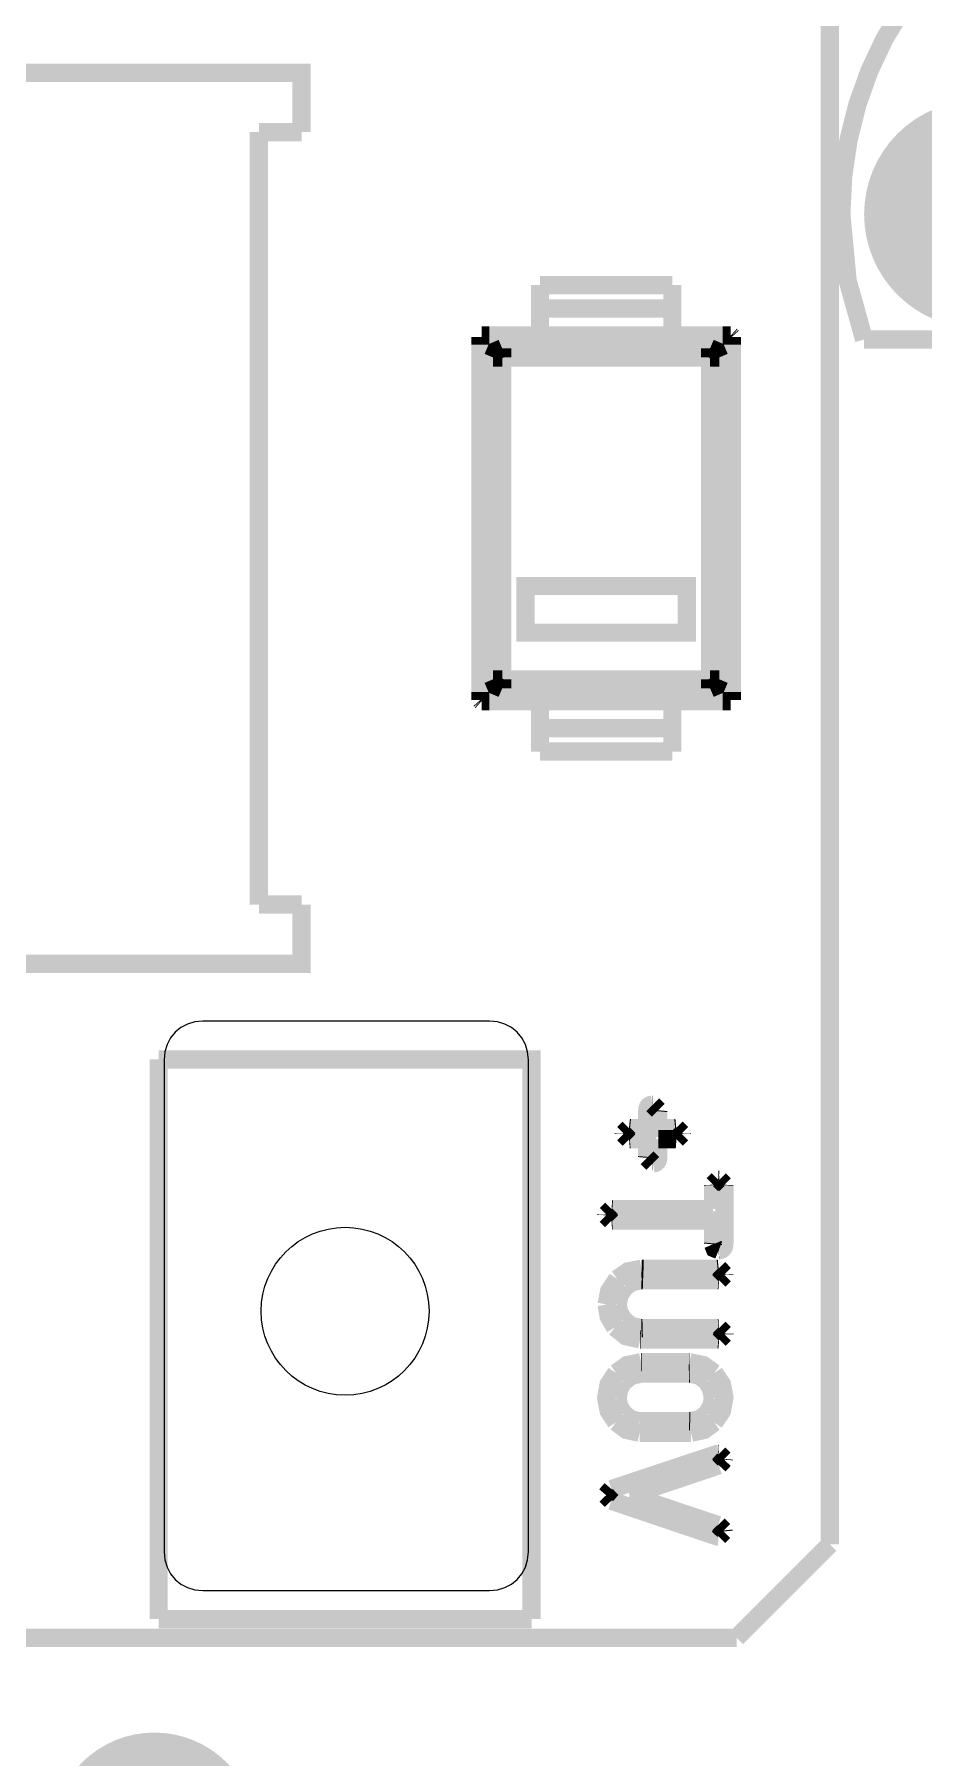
# Model space of a CAD drawing. Header units: inches. Extents: x -2.35 to 2.38, y -1.46 to 1.48.
# Drawn here: x -1.464 to -1.073, y -0.383 to 0.373 of the extents above; entities that cross this region are included whole.
import ezdxf

# ---------------------------------------------------------------- set-up
doc = ezdxf.new("R2010")
doc.units = ezdxf.units.IN
doc.layers.get('0').update_dxf_attribs({"linetype": 'CONTINUOUS'})

# ---------------------------------------------------------------- blocks, each defined once
blk = doc.blocks.new('EPAD')
at = {"const_width": 0.5}
blk.add_lwpolyline([(-0.25, 0, 1), (0.25, 0, 1)], format="xyb", close=True, dxfattribs=at)

msp = doc.modelspace()

# ---------------------------------------------------------------- linework, layer by layer
at = {"const_width": 0.008}
for points in [[(-1.114433, 1.143583), (-1.114433, -0.289488)], [(-1.114433, 1.143583), (-1.114433, -0.289488)], [(-1.114433, 1.143583), (-1.114433, -0.289488)], [(-1.10941, 0.294394), (-1.108602, 0.311022), (-1.106226, 0.327109), (-1.102357, 0.34258), (-1.097066, 0.357363), (-1.090428, 0.371383), (-1.082515, 0.384569), (-1.06316, 0.408144), (-1.039586, 0.427499), (-1.0264, 0.435412), (-1.012379, 0.44205), (-0.997596, 0.447341), (-0.982125, 0.45121), (-0.966038, 0.453585), (-0.94941, 0.454394)], [(-1.10941, 0.294394), (-1.108602, 0.311022), (-1.106226, 0.327109), (-1.102357, 0.34258), (-1.097066, 0.357363), (-1.090428, 0.371383), (-1.082515, 0.384569), (-1.06316, 0.408144), (-1.039586, 0.427499), (-1.0264, 0.435412), (-1.012379, 0.44205), (-0.997596, 0.447341), (-0.982125, 0.45121), (-0.966038, 0.453585), (-0.94941, 0.454394)], [(-1.10941, 0.294394), (-1.108602, 0.311022), (-1.106226, 0.327109), (-1.102357, 0.34258), (-1.097066, 0.357363), (-1.090428, 0.371383), (-1.082515, 0.384569), (-1.06316, 0.408144), (-1.039586, 0.427499), (-1.0264, 0.435412), (-1.012379, 0.44205), (-0.997596, 0.447341), (-0.982125, 0.45121), (-0.966038, 0.453585), (-0.94941, 0.454394)], [(-1.346492, 0.330426), (-1.346492, 0.356426), (-1.756252, 0.356426), (-1.756252, -0.034615), (-1.346492, -0.034615), (-1.346492, -0.008615)], [(-1.346492, 0.330426), (-1.346492, 0.356426), (-1.756252, 0.356426), (-1.756252, -0.034615), (-1.346492, -0.034615), (-1.346492, -0.008615)], [(-1.346492, 0.330426), (-1.346492, 0.356426), (-1.756252, 0.356426), (-1.756252, -0.034615), (-1.346492, -0.034615), (-1.346492, -0.008615)], [(-1.346492, 0.330426), (-1.365212, 0.330426)], [(-1.365212, -0.008615), (-1.365212, 0.330426)], [(-1.346492, 0.330426), (-1.365212, 0.330426)], [(-1.365212, -0.008615), (-1.365212, 0.330426)], [(-1.346492, 0.330426), (-1.365212, 0.330426)], [(-1.365212, -0.008615), (-1.365212, 0.330426)], [(-1.10941, 0.294394), (-1.10666, 0.265394), (-1.09941, 0.239394)], [(-1.10941, 0.294394), (-1.10666, 0.265394), (-1.09941, 0.239394)], [(-1.10941, 0.294394), (-1.10666, 0.265394), (-1.09941, 0.239394)], [(-1.241772, 0.263268), (-1.18363, 0.263268)], [(-1.241772, 0.253031), (-1.241772, 0.263268)], [(-1.241772, 0.263268), (-1.18363, 0.263268)], [(-1.241772, 0.253031), (-1.241772, 0.263268)], [(-1.241772, 0.263268), (-1.18363, 0.263268)], [(-1.241772, 0.253031), (-1.241772, 0.263268)], [(-1.18363, 0.253031), (-1.18363, 0.263268)], [(-1.18363, 0.253031), (-1.18363, 0.263268)], [(-1.18363, 0.253031), (-1.18363, 0.263268)], [(-1.241772, 0.253031), (-1.241772, 0.241157)], [(-1.18363, 0.253031), (-1.241772, 0.253031)], [(-1.241772, 0.253031), (-1.241772, 0.241157)], [(-1.18363, 0.253031), (-1.241772, 0.253031)], [(-1.241772, 0.253031), (-1.241772, 0.241157)], [(-1.18363, 0.253031), (-1.241772, 0.253031)], [(-1.18363, 0.241157), (-1.18363, 0.253031)], [(-1.18363, 0.241157), (-1.18363, 0.253031)], [(-1.18363, 0.241157), (-1.18363, 0.253031)], [(-1.267976, 0.237125), (-1.267976, 0.240586)], [(-1.267976, 0.237125), (-1.267976, 0.240586)], [(-1.267976, 0.237125), (-1.267976, 0.240586)], [(-1.263944, 0.241157), (-1.267404, 0.241157)], [(-1.263944, 0.241157), (-1.267404, 0.241157)], [(-1.263944, 0.241157), (-1.267404, 0.241157)], [(-1.161457, 0.241157), (-1.18363, 0.241157), (-1.241772, 0.241157), (-1.263944, 0.241157)], [(-1.263944, 0.241157), (-1.258368, 0.235581)], [(-1.161457, 0.241157), (-1.18363, 0.241157), (-1.241772, 0.241157), (-1.263944, 0.241157)], [(-1.263944, 0.241157), (-1.258368, 0.235581)], [(-1.161457, 0.241157), (-1.18363, 0.241157), (-1.241772, 0.241157), (-1.263944, 0.241157)], [(-1.263944, 0.241157), (-1.258368, 0.235581)], [(-1.167033, 0.235581), (-1.161457, 0.241157)], [(-1.167033, 0.235581), (-1.161457, 0.241157)], [(-1.167033, 0.235581), (-1.161457, 0.241157)], [(-1.157997, 0.241157), (-1.161457, 0.241157)], [(-1.157997, 0.241157), (-1.161457, 0.241157)], [(-1.157997, 0.241157), (-1.161457, 0.241157)], [(-1.157696, 0.240886), (-1.157997, 0.241157)], [(-1.157696, 0.240886), (-1.157997, 0.241157)], [(-1.157696, 0.240886), (-1.157997, 0.241157)], [(-1.157696, 0.240886), (-1.157425, 0.240586)], [(-1.157696, 0.240886), (-1.157425, 0.240586)], [(-1.157696, 0.240886), (-1.157425, 0.240586)], [(-1.157425, 0.240586), (-1.157425, 0.237125)], [(-1.157425, 0.240586), (-1.157425, 0.237125)], [(-1.157425, 0.240586), (-1.157425, 0.237125)], [(-1.09941, 0.239394), (-0.79941, 0.239394)], [(-1.09941, 0.239394), (-0.79941, 0.239394)], [(-1.09941, 0.239394), (-0.79941, 0.239394)], [(-1.267976, 0.084686), (-1.267976, 0.237125)], [(-1.267976, 0.237125), (-1.2624, 0.231549)], [(-1.267976, 0.084686), (-1.267976, 0.237125)], [(-1.267976, 0.237125), (-1.2624, 0.231549)], [(-1.267976, 0.084686), (-1.267976, 0.237125)], [(-1.267976, 0.237125), (-1.2624, 0.231549)], [(-1.258368, 0.235581), (-1.261193, 0.234374), (-1.2624, 0.231549)], [(-1.258368, 0.235581), (-1.261193, 0.234374), (-1.2624, 0.231549)], [(-1.258368, 0.235581), (-1.261193, 0.234374), (-1.2624, 0.231549)], [(-1.2624, 0.231549), (-1.258368, 0.231549)], [(-1.2624, 0.090262), (-1.2624, 0.231549)], [(-1.2624, 0.231549), (-1.258368, 0.231549)], [(-1.2624, 0.090262), (-1.2624, 0.231549)], [(-1.2624, 0.231549), (-1.258368, 0.231549)], [(-1.2624, 0.090262), (-1.2624, 0.231549)], [(-1.258368, 0.235581), (-1.167033, 0.235581)], [(-1.258368, 0.231549), (-1.258368, 0.235581)], [(-1.258368, 0.235581), (-1.167033, 0.235581)], [(-1.258368, 0.231549), (-1.258368, 0.235581)], [(-1.258368, 0.235581), (-1.167033, 0.235581)], [(-1.258368, 0.231549), (-1.258368, 0.235581)], [(-1.258368, 0.231549), (-1.258368, 0.090262)], [(-1.167033, 0.090262), (-1.167033, 0.231549), (-1.258368, 0.231549)], [(-1.258368, 0.231549), (-1.258368, 0.090262)], [(-1.167033, 0.090262), (-1.167033, 0.231549), (-1.258368, 0.231549)], [(-1.258368, 0.231549), (-1.258368, 0.090262)], [(-1.167033, 0.090262), (-1.167033, 0.231549), (-1.258368, 0.231549)], [(-1.167033, 0.235581), (-1.167033, 0.231549)], [(-1.167033, 0.235581), (-1.164208, 0.234374), (-1.163001, 0.231549)], [(-1.167033, 0.235581), (-1.167033, 0.231549)], [(-1.167033, 0.235581), (-1.164208, 0.234374), (-1.163001, 0.231549)], [(-1.167033, 0.235581), (-1.167033, 0.231549)], [(-1.167033, 0.235581), (-1.164208, 0.234374), (-1.163001, 0.231549)], [(-1.167033, 0.231549), (-1.163001, 0.231549)], [(-1.167033, 0.231549), (-1.163001, 0.231549)], [(-1.167033, 0.231549), (-1.163001, 0.231549)], [(-1.157425, 0.237125), (-1.163001, 0.231549)], [(-1.157425, 0.237125), (-1.163001, 0.231549)], [(-1.157425, 0.237125), (-1.163001, 0.231549)], [(-1.163001, 0.231549), (-1.163001, 0.090262)], [(-1.163001, 0.231549), (-1.163001, 0.090262)], [(-1.163001, 0.231549), (-1.163001, 0.090262)], [(-1.157425, 0.084686), (-1.157425, 0.237125)], [(-1.157425, 0.084686), (-1.157425, 0.237125)], [(-1.157425, 0.084686), (-1.157425, 0.237125)], [(-1.248131, 0.110735), (-1.248131, 0.131207), (-1.17727, 0.131207), (-1.17727, 0.110735), (-1.248131, 0.110735)], [(-1.248131, 0.110735), (-1.248131, 0.131207), (-1.17727, 0.131207), (-1.17727, 0.110735), (-1.248131, 0.110735)], [(-1.248131, 0.110735), (-1.248131, 0.131207), (-1.17727, 0.131207), (-1.17727, 0.110735), (-1.248131, 0.110735)], [(-1.2624, 0.090262), (-1.267976, 0.084686)], [(-1.2624, 0.090262), (-1.267976, 0.084686)], [(-1.2624, 0.090262), (-1.267976, 0.084686)], [(-1.258368, 0.090262), (-1.2624, 0.090262)], [(-1.258368, 0.08623), (-1.261193, 0.087437), (-1.2624, 0.090262)], [(-1.258368, 0.090262), (-1.2624, 0.090262)], [(-1.258368, 0.08623), (-1.261193, 0.087437), (-1.2624, 0.090262)], [(-1.258368, 0.090262), (-1.2624, 0.090262)], [(-1.258368, 0.08623), (-1.261193, 0.087437), (-1.2624, 0.090262)], [(-1.258368, 0.090262), (-1.167033, 0.090262)], [(-1.258368, 0.08623), (-1.258368, 0.090262)], [(-1.258368, 0.090262), (-1.167033, 0.090262)], [(-1.258368, 0.08623), (-1.258368, 0.090262)], [(-1.258368, 0.090262), (-1.167033, 0.090262)], [(-1.258368, 0.08623), (-1.258368, 0.090262)], [(-1.167033, 0.090262), (-1.167033, 0.08623)], [(-1.163001, 0.090262), (-1.167033, 0.090262)], [(-1.167033, 0.08623), (-1.164208, 0.087437), (-1.163001, 0.090262)], [(-1.167033, 0.090262), (-1.167033, 0.08623)], [(-1.163001, 0.090262), (-1.167033, 0.090262)], [(-1.167033, 0.08623), (-1.164208, 0.087437), (-1.163001, 0.090262)], [(-1.167033, 0.090262), (-1.167033, 0.08623)], [(-1.163001, 0.090262), (-1.167033, 0.090262)], [(-1.167033, 0.08623), (-1.164208, 0.087437), (-1.163001, 0.090262)], [(-1.163001, 0.090262), (-1.157425, 0.084686)], [(-1.163001, 0.090262), (-1.157425, 0.084686)], [(-1.163001, 0.090262), (-1.157425, 0.084686)], [(-1.267976, 0.081225), (-1.267976, 0.084686)], [(-1.267976, 0.081225), (-1.267976, 0.084686)], [(-1.267976, 0.081225), (-1.267976, 0.084686)], [(-1.267705, 0.080925), (-1.267976, 0.081225)], [(-1.267705, 0.080925), (-1.267976, 0.081225)], [(-1.267705, 0.080925), (-1.267976, 0.081225)], [(-1.267705, 0.080925), (-1.267404, 0.080654)], [(-1.267705, 0.080925), (-1.267404, 0.080654)], [(-1.267705, 0.080925), (-1.267404, 0.080654)], [(-1.263944, 0.080654), (-1.267404, 0.080654)], [(-1.263944, 0.080654), (-1.267404, 0.080654)], [(-1.263944, 0.080654), (-1.267404, 0.080654)], [(-1.263944, 0.080654), (-1.258368, 0.08623)], [(-1.263944, 0.080654), (-1.258368, 0.08623)], [(-1.263944, 0.080654), (-1.258368, 0.08623)], [(-1.241772, 0.080654), (-1.263944, 0.080654)], [(-1.241772, 0.080654), (-1.263944, 0.080654)], [(-1.241772, 0.080654), (-1.263944, 0.080654)], [(-1.167033, 0.08623), (-1.258368, 0.08623)], [(-1.167033, 0.08623), (-1.258368, 0.08623)], [(-1.167033, 0.08623), (-1.258368, 0.08623)], [(-1.18363, 0.080654), (-1.241772, 0.080654)], [(-1.241772, 0.080654), (-1.241772, 0.06878)], [(-1.18363, 0.080654), (-1.241772, 0.080654)], [(-1.241772, 0.080654), (-1.241772, 0.06878)], [(-1.18363, 0.080654), (-1.241772, 0.080654)], [(-1.241772, 0.080654), (-1.241772, 0.06878)], [(-1.161457, 0.080654), (-1.18363, 0.080654)], [(-1.18363, 0.06878), (-1.18363, 0.080654)], [(-1.161457, 0.080654), (-1.18363, 0.080654)], [(-1.18363, 0.06878), (-1.18363, 0.080654)], [(-1.161457, 0.080654), (-1.18363, 0.080654)], [(-1.18363, 0.06878), (-1.18363, 0.080654)], [(-1.167033, 0.08623), (-1.161457, 0.080654)], [(-1.167033, 0.08623), (-1.161457, 0.080654)], [(-1.167033, 0.08623), (-1.161457, 0.080654)], [(-1.157997, 0.080654), (-1.161457, 0.080654)], [(-1.157997, 0.080654), (-1.161457, 0.080654)], [(-1.157997, 0.080654), (-1.161457, 0.080654)], [(-1.157425, 0.084686), (-1.157425, 0.081225)], [(-1.157425, 0.084686), (-1.157425, 0.081225)], [(-1.157425, 0.084686), (-1.157425, 0.081225)], [(-1.241772, 0.058543), (-1.241772, 0.06878)], [(-1.241772, 0.06878), (-1.18363, 0.06878)], [(-1.241772, 0.058543), (-1.241772, 0.06878)], [(-1.241772, 0.06878), (-1.18363, 0.06878)], [(-1.241772, 0.058543), (-1.241772, 0.06878)], [(-1.241772, 0.06878), (-1.18363, 0.06878)], [(-1.18363, 0.06878), (-1.18363, 0.058543)], [(-1.18363, 0.06878), (-1.18363, 0.058543)], [(-1.18363, 0.06878), (-1.18363, 0.058543)], [(-1.18363, 0.058543), (-1.241772, 0.058543)], [(-1.18363, 0.058543), (-1.241772, 0.058543)], [(-1.18363, 0.058543), (-1.241772, 0.058543)], [(-1.365212, -0.008615), (-1.346492, -0.008615)], [(-1.365212, -0.008615), (-1.346492, -0.008615)], [(-1.365212, -0.008615), (-1.346492, -0.008615)], [(-1.409236, -0.322244), (-1.409236, -0.076575)], [(-1.245457, -0.322244), (-1.245457, -0.076575), (-1.409236, -0.076575)], [(-1.409236, -0.322244), (-1.409236, -0.076575)], [(-1.245457, -0.322244), (-1.245457, -0.076575), (-1.409236, -0.076575)], [(-1.409236, -0.322244), (-1.409236, -0.076575)], [(-1.245457, -0.322244), (-1.245457, -0.076575), (-1.409236, -0.076575)], [(-1.192338, -0.096463), (-1.193367, -0.096647), (-1.193772, -0.096877), (-1.194103, -0.0972), (-1.194361, -0.097614), (-1.194544, -0.098121), (-1.194692, -0.099411), (-1.194692, -0.10677), (-1.202211, -0.10677)], [(-1.192338, -0.096463), (-1.193367, -0.096647), (-1.193772, -0.096877), (-1.194103, -0.0972), (-1.194361, -0.097614), (-1.194544, -0.098121), (-1.194692, -0.099411), (-1.194692, -0.10677), (-1.202211, -0.10677)], [(-1.192338, -0.096463), (-1.193367, -0.096647), (-1.193772, -0.096877), (-1.194103, -0.0972), (-1.194361, -0.097614), (-1.194544, -0.098121), (-1.194692, -0.099411), (-1.194692, -0.10677), (-1.202211, -0.10677)], [(-1.192231, -0.09646), (-1.192338, -0.096463)], [(-1.192231, -0.09646), (-1.192338, -0.096463)], [(-1.192231, -0.09646), (-1.192338, -0.096463)], [(-1.192231, -0.09646), (-1.189785, -0.098907)], [(-1.192231, -0.09646), (-1.189785, -0.098907)], [(-1.192231, -0.09646), (-1.189785, -0.098907)], [(-1.189824, -0.099344), (-1.189785, -0.098907)], [(-1.189824, -0.099344), (-1.189785, -0.098907)], [(-1.189824, -0.099344), (-1.189785, -0.098907)], [(-1.182396, -0.106678), (-1.189824, -0.106678), (-1.189824, -0.099342)], [(-1.182396, -0.106678), (-1.189824, -0.106678), (-1.189824, -0.099342)], [(-1.182396, -0.106678), (-1.189824, -0.106678), (-1.189824, -0.099342)], [(-1.205045, -0.10908), (-1.205052, -0.10926)], [(-1.205045, -0.10908), (-1.205052, -0.10926)], [(-1.205045, -0.10908), (-1.205052, -0.10926)], [(-1.202646, -0.111666), (-1.205052, -0.10926)], [(-1.202646, -0.111666), (-1.205052, -0.10926)], [(-1.202646, -0.111666), (-1.205052, -0.10926)], [(-1.202694, -0.106719), (-1.205044, -0.109069)], [(-1.202694, -0.106719), (-1.205044, -0.109069)], [(-1.202694, -0.106719), (-1.205044, -0.109069)], [(-1.205044, -0.109078), (-1.205044, -0.109069)], [(-1.205044, -0.109078), (-1.205044, -0.109069)], [(-1.205044, -0.109078), (-1.205044, -0.109069)], [(-1.202694, -0.106719), (-1.20221, -0.10677)], [(-1.202694, -0.106719), (-1.20221, -0.10677)], [(-1.202694, -0.106719), (-1.20221, -0.10677)], [(-1.1819, -0.106628), (-1.182397, -0.106678)], [(-1.1819, -0.106628), (-1.182397, -0.106678)], [(-1.1819, -0.106628), (-1.182397, -0.106678)], [(-1.1819, -0.106628), (-1.179448, -0.109079)], [(-1.1819, -0.106628), (-1.179448, -0.109079)], [(-1.1819, -0.106628), (-1.179448, -0.109079)], [(-1.181826, -0.111665), (-1.179441, -0.10928)], [(-1.181826, -0.111665), (-1.179441, -0.10928)], [(-1.181826, -0.111665), (-1.179441, -0.10928)], [(-1.179448, -0.1091), (-1.179448, -0.109079)], [(-1.179448, -0.1091), (-1.179448, -0.109079)], [(-1.179448, -0.1091), (-1.179448, -0.109079)], [(-1.179448, -0.109102), (-1.179441, -0.10928)], [(-1.179448, -0.109102), (-1.179441, -0.10928)], [(-1.179448, -0.109102), (-1.179441, -0.10928)], [(-1.202646, -0.111666), (-1.202278, -0.111637)], [(-1.202646, -0.111666), (-1.202278, -0.111637)], [(-1.202646, -0.111666), (-1.202278, -0.111637)], [(-1.202279, -0.111638), (-1.194692, -0.111638), (-1.194692, -0.119362)], [(-1.202279, -0.111638), (-1.194692, -0.111638), (-1.194692, -0.119362)], [(-1.202279, -0.111638), (-1.194692, -0.111638), (-1.194692, -0.119362)], [(-1.192155, -0.122242), (-1.191125, -0.122058), (-1.19072, -0.121828), (-1.190389, -0.121505), (-1.190132, -0.12109), (-1.189948, -0.120583), (-1.189801, -0.119294), (-1.189801, -0.111638)], [(-1.192155, -0.122242), (-1.191125, -0.122058), (-1.19072, -0.121828), (-1.190389, -0.121505), (-1.190132, -0.12109), (-1.189948, -0.120583), (-1.189801, -0.119294), (-1.189801, -0.111638)], [(-1.192155, -0.122242), (-1.191125, -0.122058), (-1.19072, -0.121828), (-1.190389, -0.121505), (-1.190132, -0.12109), (-1.189948, -0.120583), (-1.189801, -0.119294), (-1.189801, -0.111638)], [(-1.189801, -0.111638), (-1.182191, -0.111638)], [(-1.189801, -0.111638), (-1.182191, -0.111638)], [(-1.189801, -0.111638), (-1.182191, -0.111638)], [(-1.181826, -0.111665), (-1.182191, -0.111637)], [(-1.181826, -0.111665), (-1.182191, -0.111637)], [(-1.181826, -0.111665), (-1.182191, -0.111637)], [(-1.194692, -0.119363), (-1.194729, -0.11979)], [(-1.194692, -0.119363), (-1.194729, -0.11979)], [(-1.194692, -0.119363), (-1.194729, -0.11979)], [(-1.192274, -0.122245), (-1.194729, -0.11979)], [(-1.192274, -0.122245), (-1.194729, -0.11979)], [(-1.192274, -0.122245), (-1.194729, -0.11979)], [(-1.192274, -0.122245), (-1.192154, -0.122242)], [(-1.192274, -0.122245), (-1.192154, -0.122242)], [(-1.192274, -0.122245), (-1.192154, -0.122242)], [(-1.163528, -0.129351), (-1.165745, -0.131569)], [(-1.163528, -0.129351), (-1.165745, -0.131569)], [(-1.163528, -0.129351), (-1.165745, -0.131569)], [(-1.165735, -0.131773), (-1.165745, -0.131569)], [(-1.165735, -0.131773), (-1.165745, -0.131569)], [(-1.165735, -0.131773), (-1.165745, -0.131569)], [(-1.165735, -0.131772), (-1.165735, -0.142308)], [(-1.165735, -0.131772), (-1.165735, -0.142308)], [(-1.165735, -0.131772), (-1.165735, -0.142308)], [(-1.163528, -0.129351), (-1.163223, -0.129372)], [(-1.163528, -0.129351), (-1.163223, -0.129372)], [(-1.163528, -0.129351), (-1.163223, -0.129372)], [(-1.162965, -0.129357), (-1.16322, -0.129372)], [(-1.162965, -0.129357), (-1.16322, -0.129372)], [(-1.162965, -0.129357), (-1.16322, -0.129372)], [(-1.16313, -0.160271), (-1.162573, -0.160224), (-1.16209, -0.160083), (-1.161682, -0.159847), (-1.161348, -0.159517), (-1.161087, -0.159093), (-1.160902, -0.158574), (-1.160753, -0.157254), (-1.160753, -0.131841)], [(-1.16313, -0.160271), (-1.162573, -0.160224), (-1.16209, -0.160083), (-1.161682, -0.159847), (-1.161348, -0.159517), (-1.161087, -0.159093), (-1.160902, -0.158574), (-1.160753, -0.157254), (-1.160753, -0.131841)], [(-1.16313, -0.160271), (-1.162573, -0.160224), (-1.16209, -0.160083), (-1.161682, -0.159847), (-1.161348, -0.159517), (-1.161087, -0.159093), (-1.160902, -0.158574), (-1.160753, -0.157254), (-1.160753, -0.131841)], [(-1.162965, -0.129357), (-1.160739, -0.131583)], [(-1.162965, -0.129357), (-1.160739, -0.131583)], [(-1.162965, -0.129357), (-1.160739, -0.131583)], [(-1.160753, -0.131839), (-1.160739, -0.131583)], [(-1.160753, -0.131839), (-1.160739, -0.131583)], [(-1.160753, -0.131839), (-1.160739, -0.131583)], [(-1.212701, -0.144798), (-1.21271, -0.145005)], [(-1.212701, -0.144798), (-1.21271, -0.145005)], [(-1.212701, -0.144798), (-1.21271, -0.145005)], [(-1.210379, -0.147336), (-1.21271, -0.145005)], [(-1.210379, -0.147336), (-1.21271, -0.145005)], [(-1.210379, -0.147336), (-1.21271, -0.145005)], [(-1.210351, -0.142279), (-1.212706, -0.144634)], [(-1.210351, -0.142279), (-1.212706, -0.144634)], [(-1.210351, -0.142279), (-1.212706, -0.144634)], [(-1.2127, -0.144798), (-1.212706, -0.144634)], [(-1.2127, -0.144798), (-1.212706, -0.144634)], [(-1.2127, -0.144798), (-1.212706, -0.144634)], [(-1.210379, -0.147336), (-1.21005, -0.147313)], [(-1.210379, -0.147336), (-1.21005, -0.147313)], [(-1.210379, -0.147336), (-1.21005, -0.147313)], [(-1.210351, -0.142279), (-1.209982, -0.142308)], [(-1.210351, -0.142279), (-1.209982, -0.142308)], [(-1.210351, -0.142279), (-1.209982, -0.142308)], [(-1.21005, -0.147313), (-1.165735, -0.147313), (-1.165735, -0.157323)], [(-1.21005, -0.147313), (-1.165735, -0.147313), (-1.165735, -0.157323)], [(-1.21005, -0.147313), (-1.165735, -0.147313), (-1.165735, -0.157323)], [(-1.165735, -0.142308), (-1.209981, -0.142308)], [(-1.165735, -0.142308), (-1.209981, -0.142308)], [(-1.165735, -0.142308), (-1.209981, -0.142308)], [(-1.165735, -0.157321), (-1.165773, -0.157758)], [(-1.165735, -0.157321), (-1.165773, -0.157758)], [(-1.165735, -0.157321), (-1.165773, -0.157758)], [(-1.163257, -0.160274), (-1.165046, -0.159547), (-1.165773, -0.157758)], [(-1.163257, -0.160274), (-1.165046, -0.159547), (-1.165773, -0.157758)], [(-1.163257, -0.160274), (-1.165046, -0.159547), (-1.165773, -0.157758)], [(-1.163257, -0.160274), (-1.16313, -0.160271)], [(-1.163257, -0.160274), (-1.16313, -0.160271)], [(-1.163257, -0.160274), (-1.16313, -0.160271)], [(-1.197135, -0.168428), (-1.203107, -0.169624), (-1.207859, -0.172936)], [(-1.197135, -0.168428), (-1.203107, -0.169624), (-1.207859, -0.172936)], [(-1.197135, -0.168428), (-1.203107, -0.169624), (-1.207859, -0.172936)], [(-1.197135, -0.168428), (-1.196271, -0.168453)], [(-1.197135, -0.168428), (-1.196271, -0.168453)], [(-1.197135, -0.168428), (-1.196271, -0.168453)], [(-1.16377, -0.168453), (-1.196269, -0.168453)], [(-1.16377, -0.168453), (-1.196269, -0.168453)], [(-1.16377, -0.168453), (-1.196269, -0.168453)], [(-1.163266, -0.168402), (-1.163771, -0.168453)], [(-1.163266, -0.168402), (-1.163771, -0.168453)], [(-1.163266, -0.168402), (-1.163771, -0.168453)], [(-1.163266, -0.168402), (-1.160753, -0.170915)], [(-1.163266, -0.168402), (-1.160753, -0.170915)], [(-1.163266, -0.168402), (-1.160753, -0.170915)], [(-1.207856, -0.172932), (-1.211352, -0.178172), (-1.212518, -0.184154)], [(-1.207856, -0.172932), (-1.211352, -0.178172), (-1.212518, -0.184154)], [(-1.207856, -0.172932), (-1.211352, -0.178172), (-1.212518, -0.184154)], [(-1.204194, -0.176334), (-1.2067, -0.179741), (-1.207627, -0.18408)], [(-1.204194, -0.176334), (-1.2067, -0.179741), (-1.207627, -0.18408)], [(-1.204194, -0.176334), (-1.2067, -0.179741), (-1.207627, -0.18408)], [(-1.197163, -0.173503), (-1.201062, -0.174254), (-1.2042, -0.176339)], [(-1.197163, -0.173503), (-1.201062, -0.174254), (-1.2042, -0.176339)], [(-1.197163, -0.173503), (-1.201062, -0.174254), (-1.2042, -0.176339)], [(-1.197163, -0.173503), (-1.196473, -0.173527)], [(-1.197163, -0.173503), (-1.196473, -0.173527)], [(-1.197163, -0.173503), (-1.196473, -0.173527)], [(-1.196474, -0.173526), (-1.163427, -0.173526)], [(-1.196474, -0.173526), (-1.163427, -0.173526)], [(-1.196474, -0.173526), (-1.163427, -0.173526)], [(-1.163113, -0.173548), (-1.163427, -0.173527)], [(-1.163113, -0.173548), (-1.163427, -0.173527)], [(-1.163113, -0.173548), (-1.163427, -0.173527)], [(-1.163113, -0.173548), (-1.160742, -0.171176)], [(-1.163113, -0.173548), (-1.160742, -0.171176)], [(-1.163113, -0.173548), (-1.160742, -0.171176)], [(-1.160753, -0.170945), (-1.160753, -0.170915)], [(-1.160753, -0.170945), (-1.160753, -0.170915)], [(-1.160753, -0.170945), (-1.160753, -0.170915)], [(-1.160753, -0.170945), (-1.160742, -0.171176)], [(-1.160753, -0.170945), (-1.160742, -0.171176)], [(-1.160753, -0.170945), (-1.160742, -0.171176)], [(-1.212518, -0.184154), (-1.211592, -0.189496), (-1.208815, -0.194232)], [(-1.212518, -0.184154), (-1.211592, -0.189496), (-1.208815, -0.194232)], [(-1.212518, -0.184154), (-1.211592, -0.189496), (-1.208815, -0.194232)], [(-1.20509, -0.190804), (-1.206993, -0.18749), (-1.207627, -0.184085)], [(-1.20509, -0.190804), (-1.206993, -0.18749), (-1.207627, -0.184085)], [(-1.20509, -0.190804), (-1.206993, -0.18749), (-1.207627, -0.184085)], [(-1.197216, -0.194522), (-1.20167, -0.193531), (-1.205085, -0.190811)], [(-1.197216, -0.194522), (-1.20167, -0.193531), (-1.205085, -0.190811)], [(-1.197216, -0.194522), (-1.20167, -0.193531), (-1.205085, -0.190811)], [(-1.197737, -0.199515), (-1.20402, -0.198103), (-1.208818, -0.19423)], [(-1.197737, -0.199515), (-1.20402, -0.198103), (-1.208818, -0.19423)], [(-1.197737, -0.199515), (-1.20402, -0.198103), (-1.208818, -0.19423)], [(-1.197737, -0.199515), (-1.197438, -0.199512)], [(-1.197737, -0.199515), (-1.197438, -0.199512)], [(-1.197737, -0.199515), (-1.197438, -0.199512)], [(-1.197434, -0.199511), (-1.163427, -0.199511)], [(-1.197434, -0.199511), (-1.163427, -0.199511)], [(-1.197434, -0.199511), (-1.163427, -0.199511)], [(-1.197216, -0.194522), (-1.196665, -0.194507)], [(-1.197216, -0.194522), (-1.196665, -0.194507)], [(-1.197216, -0.194522), (-1.196665, -0.194507)], [(-1.163427, -0.194507), (-1.196657, -0.194507)], [(-1.163427, -0.194507), (-1.196657, -0.194507)], [(-1.163427, -0.194507), (-1.196657, -0.194507)], [(-1.163122, -0.194487), (-1.163429, -0.194507)], [(-1.163122, -0.194487), (-1.163429, -0.194507)], [(-1.163122, -0.194487), (-1.163429, -0.194507)], [(-1.163046, -0.199544), (-1.163429, -0.199511)], [(-1.163046, -0.199544), (-1.163429, -0.199511)], [(-1.163046, -0.199544), (-1.163429, -0.199511)], [(-1.163122, -0.194487), (-1.160741, -0.196868)], [(-1.163122, -0.194487), (-1.160741, -0.196868)], [(-1.163122, -0.194487), (-1.160741, -0.196868)], [(-1.163046, -0.199544), (-1.160749, -0.197247)], [(-1.163046, -0.199544), (-1.160749, -0.197247)], [(-1.163046, -0.199544), (-1.160749, -0.197247)], [(-1.160754, -0.197113), (-1.160741, -0.196868)], [(-1.160754, -0.197113), (-1.160741, -0.196868)], [(-1.160754, -0.197113), (-1.160741, -0.196868)], [(-1.160753, -0.197111), (-1.160749, -0.197247)], [(-1.160753, -0.197111), (-1.160749, -0.197247)], [(-1.160753, -0.197111), (-1.160749, -0.197247)], [(-1.208335, -0.214207), (-1.211609, -0.219189), (-1.212701, -0.225177), (-1.211609, -0.23089), (-1.208335, -0.235827)], [(-1.208335, -0.214207), (-1.211609, -0.219189), (-1.212701, -0.225177), (-1.211609, -0.23089), (-1.208335, -0.235827)], [(-1.208335, -0.214207), (-1.211609, -0.219189), (-1.212701, -0.225177), (-1.211609, -0.23089), (-1.208335, -0.235827)], [(-1.197394, -0.209495), (-1.203507, -0.210747), (-1.208337, -0.214208)], [(-1.197394, -0.209495), (-1.203507, -0.210747), (-1.208337, -0.214208)], [(-1.197394, -0.209495), (-1.203507, -0.210747), (-1.208337, -0.214208)], [(-1.197205, -0.214481), (-1.201725, -0.215503), (-1.205185, -0.218279)], [(-1.197205, -0.214481), (-1.201725, -0.215503), (-1.205185, -0.218279)], [(-1.197205, -0.214481), (-1.201725, -0.215503), (-1.205185, -0.218279)], [(-1.197394, -0.209495), (-1.197079, -0.209498)], [(-1.197394, -0.209495), (-1.197079, -0.209498)], [(-1.197394, -0.209495), (-1.197079, -0.209498)], [(-1.197206, -0.214481), (-1.176363, -0.214481)], [(-1.197206, -0.214481), (-1.176363, -0.214481)], [(-1.197206, -0.214481), (-1.176363, -0.214481)], [(-1.176111, -0.209499), (-1.197069, -0.209499)], [(-1.176111, -0.209499), (-1.197069, -0.209499)], [(-1.176111, -0.209499), (-1.197069, -0.209499)], [(-1.176003, -0.214474), (-1.176361, -0.214481)], [(-1.176003, -0.214474), (-1.176361, -0.214481)], [(-1.176003, -0.214474), (-1.176361, -0.214481)], [(-1.176081, -0.209499), (-1.176107, -0.209499)], [(-1.176081, -0.209499), (-1.176107, -0.209499)], [(-1.176081, -0.209499), (-1.176107, -0.209499)], [(-1.176081, -0.209499), (-1.170004, -0.210754), (-1.165216, -0.214223)], [(-1.176081, -0.209499), (-1.170004, -0.210754), (-1.165216, -0.214223)], [(-1.176081, -0.209499), (-1.170004, -0.210754), (-1.165216, -0.214223)], [(-1.176003, -0.214474), (-1.171713, -0.215435), (-1.168432, -0.218069)], [(-1.176003, -0.214474), (-1.171713, -0.215435), (-1.168432, -0.218069)], [(-1.176003, -0.214474), (-1.171713, -0.215435), (-1.168432, -0.218069)], [(-1.165256, -0.235964), (-1.161879, -0.230942), (-1.160753, -0.224925), (-1.161867, -0.219155), (-1.16521, -0.21423)], [(-1.165256, -0.235964), (-1.161879, -0.230942), (-1.160753, -0.224925), (-1.161867, -0.219155), (-1.16521, -0.21423)], [(-1.165256, -0.235964), (-1.161879, -0.230942), (-1.160753, -0.224925), (-1.161867, -0.219155), (-1.16521, -0.21423)], [(-1.207627, -0.225314), (-1.207016, -0.221394), (-1.205181, -0.218275)], [(-1.207627, -0.225314), (-1.207016, -0.221394), (-1.205181, -0.218275)], [(-1.207627, -0.225314), (-1.207016, -0.221394), (-1.205181, -0.218275)], [(-1.168432, -0.218069), (-1.166478, -0.221497), (-1.165827, -0.225337)], [(-1.168432, -0.218069), (-1.166478, -0.221497), (-1.165827, -0.225337)], [(-1.168432, -0.218069), (-1.166478, -0.221497), (-1.165827, -0.225337)], [(-1.204976, -0.231987), (-1.206964, -0.228833), (-1.207627, -0.225314)], [(-1.204976, -0.231987), (-1.206964, -0.228833), (-1.207627, -0.225314)], [(-1.204976, -0.231987), (-1.206964, -0.228833), (-1.207627, -0.225314)], [(-1.165827, -0.225337), (-1.16649, -0.228702), (-1.168478, -0.231987)], [(-1.165827, -0.225337), (-1.16649, -0.228702), (-1.168478, -0.231987)], [(-1.165827, -0.225337), (-1.16649, -0.228702), (-1.168478, -0.231987)], [(-1.198019, -0.240466), (-1.203814, -0.239232), (-1.208331, -0.235831)], [(-1.198019, -0.240466), (-1.203814, -0.239232), (-1.208331, -0.235831)], [(-1.198019, -0.240466), (-1.203814, -0.239232), (-1.208331, -0.235831)], [(-1.198185, -0.235415), (-1.202056, -0.234455), (-1.204978, -0.231984)], [(-1.198185, -0.235415), (-1.202056, -0.234455), (-1.204978, -0.231984)], [(-1.198185, -0.235415), (-1.202056, -0.234455), (-1.204978, -0.231984)], [(-1.176226, -0.235415), (-1.198188, -0.235415)], [(-1.176226, -0.235415), (-1.198188, -0.235415)], [(-1.176226, -0.235415), (-1.198188, -0.235415)], [(-1.175779, -0.235426), (-1.176225, -0.235415)], [(-1.175779, -0.235426), (-1.176225, -0.235415)], [(-1.175779, -0.235426), (-1.176225, -0.235415)], [(-1.175779, -0.235426), (-1.17165, -0.234509), (-1.168482, -0.231992)], [(-1.175779, -0.235426), (-1.17165, -0.234509), (-1.168482, -0.231992)], [(-1.175779, -0.235426), (-1.17165, -0.234509), (-1.168482, -0.231992)], [(-1.1754, -0.240466), (-1.169709, -0.239257), (-1.165249, -0.235957)], [(-1.1754, -0.240466), (-1.169709, -0.239257), (-1.165249, -0.235957)], [(-1.1754, -0.240466), (-1.169709, -0.239257), (-1.165249, -0.235957)], [(-1.198028, -0.240466), (-1.175403, -0.240466)], [(-1.198028, -0.240466), (-1.175403, -0.240466)], [(-1.198028, -0.240466), (-1.175403, -0.240466)], [(-1.163336, -0.249745), (-1.164146, -0.249845), (-1.164913, -0.250065), (-1.210369, -0.265171)], [(-1.163336, -0.249745), (-1.164146, -0.249845), (-1.164913, -0.250065), (-1.210369, -0.265171)], [(-1.163336, -0.249745), (-1.164146, -0.249845), (-1.164913, -0.250065), (-1.210369, -0.265171)], [(-1.163142, -0.249736), (-1.163336, -0.249745)], [(-1.163142, -0.249736), (-1.163336, -0.249745)], [(-1.163142, -0.249736), (-1.163336, -0.249745)], [(-1.163197, -0.25475), (-1.160936, -0.252282)], [(-1.163197, -0.25475), (-1.160936, -0.252282)], [(-1.163197, -0.25475), (-1.160936, -0.252282)], [(-1.163142, -0.249736), (-1.160913, -0.251965)], [(-1.163142, -0.249736), (-1.160913, -0.251965)], [(-1.163142, -0.249736), (-1.160913, -0.251965)], [(-1.160936, -0.252282), (-1.160913, -0.251965)], [(-1.160936, -0.252282), (-1.160913, -0.251965)], [(-1.160936, -0.252282), (-1.160913, -0.251965)], [(-1.202416, -0.267959), (-1.163199, -0.25475)], [(-1.202416, -0.267959), (-1.163199, -0.25475)], [(-1.202416, -0.267959), (-1.163199, -0.25475)], [(-1.210437, -0.270314), (-1.212701, -0.267891)], [(-1.210437, -0.270314), (-1.212701, -0.267891)], [(-1.210437, -0.270314), (-1.212701, -0.267891)], [(-1.21037, -0.265172), (-1.2127, -0.267891)], [(-1.21037, -0.265172), (-1.2127, -0.267891)], [(-1.21037, -0.265172), (-1.2127, -0.267891)], [(-1.163473, -0.280986), (-1.202416, -0.267959)], [(-1.163473, -0.280986), (-1.202416, -0.267959)], [(-1.163473, -0.280986), (-1.202416, -0.267959)], [(-1.210438, -0.270313), (-1.164433, -0.285854), (-1.16377, -0.28602), (-1.16329, -0.28606)], [(-1.210438, -0.270313), (-1.164433, -0.285854), (-1.16377, -0.28602), (-1.16329, -0.28606)], [(-1.210438, -0.270313), (-1.164433, -0.285854), (-1.16377, -0.28602), (-1.16329, -0.28606)], [(-1.163474, -0.280987), (-1.161074, -0.283341)], [(-1.163474, -0.280987), (-1.161074, -0.283341)], [(-1.163474, -0.280987), (-1.161074, -0.283341)], [(-1.163281, -0.28606), (-1.161025, -0.283804)], [(-1.163281, -0.28606), (-1.161025, -0.283804)], [(-1.163281, -0.28606), (-1.161025, -0.283804)], [(-1.161073, -0.283339), (-1.161025, -0.283804)], [(-1.161073, -0.283339), (-1.161025, -0.283804)], [(-1.161073, -0.283339), (-1.161025, -0.283804)], [(-1.163289, -0.28606), (-1.163281, -0.28606)], [(-1.163289, -0.28606), (-1.163281, -0.28606)], [(-1.163289, -0.28606), (-1.163281, -0.28606)], [(-1.114433, -0.289488), (-1.155378, -0.330433)], [(-1.114433, -0.289488), (-1.155378, -0.330433)], [(-1.114433, -0.289488), (-1.155378, -0.330433)], [(-1.245457, -0.322244), (-1.409236, -0.322244)], [(-1.245457, -0.322244), (-1.409236, -0.322244)], [(-1.245457, -0.322244), (-1.409236, -0.322244)], [(-1.155378, -0.330433), (-1.785929, -0.330433)], [(-1.155378, -0.330433), (-1.785929, -0.330433)], [(-1.155378, -0.330433), (-1.785929, -0.330433)]]:
    msp.add_lwpolyline(points, dxfattribs=at)
msp.add_lwpolyline([(-1.246874, -0.292764), (-1.246874, -0.076764), (-1.247212, -0.073288), (-1.248185, -0.070074), (-1.249731, -0.067183), (-1.251788, -0.064678), (-1.254293, -0.062621), (-1.257184, -0.061075), (-1.260398, -0.060102), (-1.263874, -0.059764), (-1.389874, -0.059764), (-1.39335, -0.060102), (-1.396564, -0.061075), (-1.399455, -0.062621), (-1.40196, -0.064678), (-1.404017, -0.067183), (-1.405563, -0.070074), (-1.406536, -0.073288), (-1.406874, -0.076764), (-1.406874, -0.292764), (-1.406536, -0.29624), (-1.405563, -0.299454), (-1.404017, -0.302345), (-1.40196, -0.30485), (-1.399455, -0.306906), (-1.396564, -0.308452), (-1.39335, -0.309426), (-1.389874, -0.309764), (-1.263874, -0.309764), (-1.260398, -0.309426), (-1.257184, -0.308452), (-1.254293, -0.306906), (-1.251788, -0.30485), (-1.249731, -0.302345), (-1.248185, -0.299454), (-1.247212, -0.29624), (-1.246874, -0.292764)], close=True)
msp.add_circle((-1.327346, -0.187126), 0.03685)
msp.add_circle((-1.327346, -0.187126), 0.03685)
msp.add_circle((-1.327346, -0.187126), 0.03685)

# ---------------------------------------------------------------- block references
for p, xscale, yscale in [((-1.04941, 0.294394), 0.1, 0.1), ((-1.411126, -0.417047), 0.09, 0.09)]:
    msp.add_blockref('EPAD', p, dxfattribs=dict(xscale=xscale, yscale=yscale))

doc.saveas('drawing.dxf')
